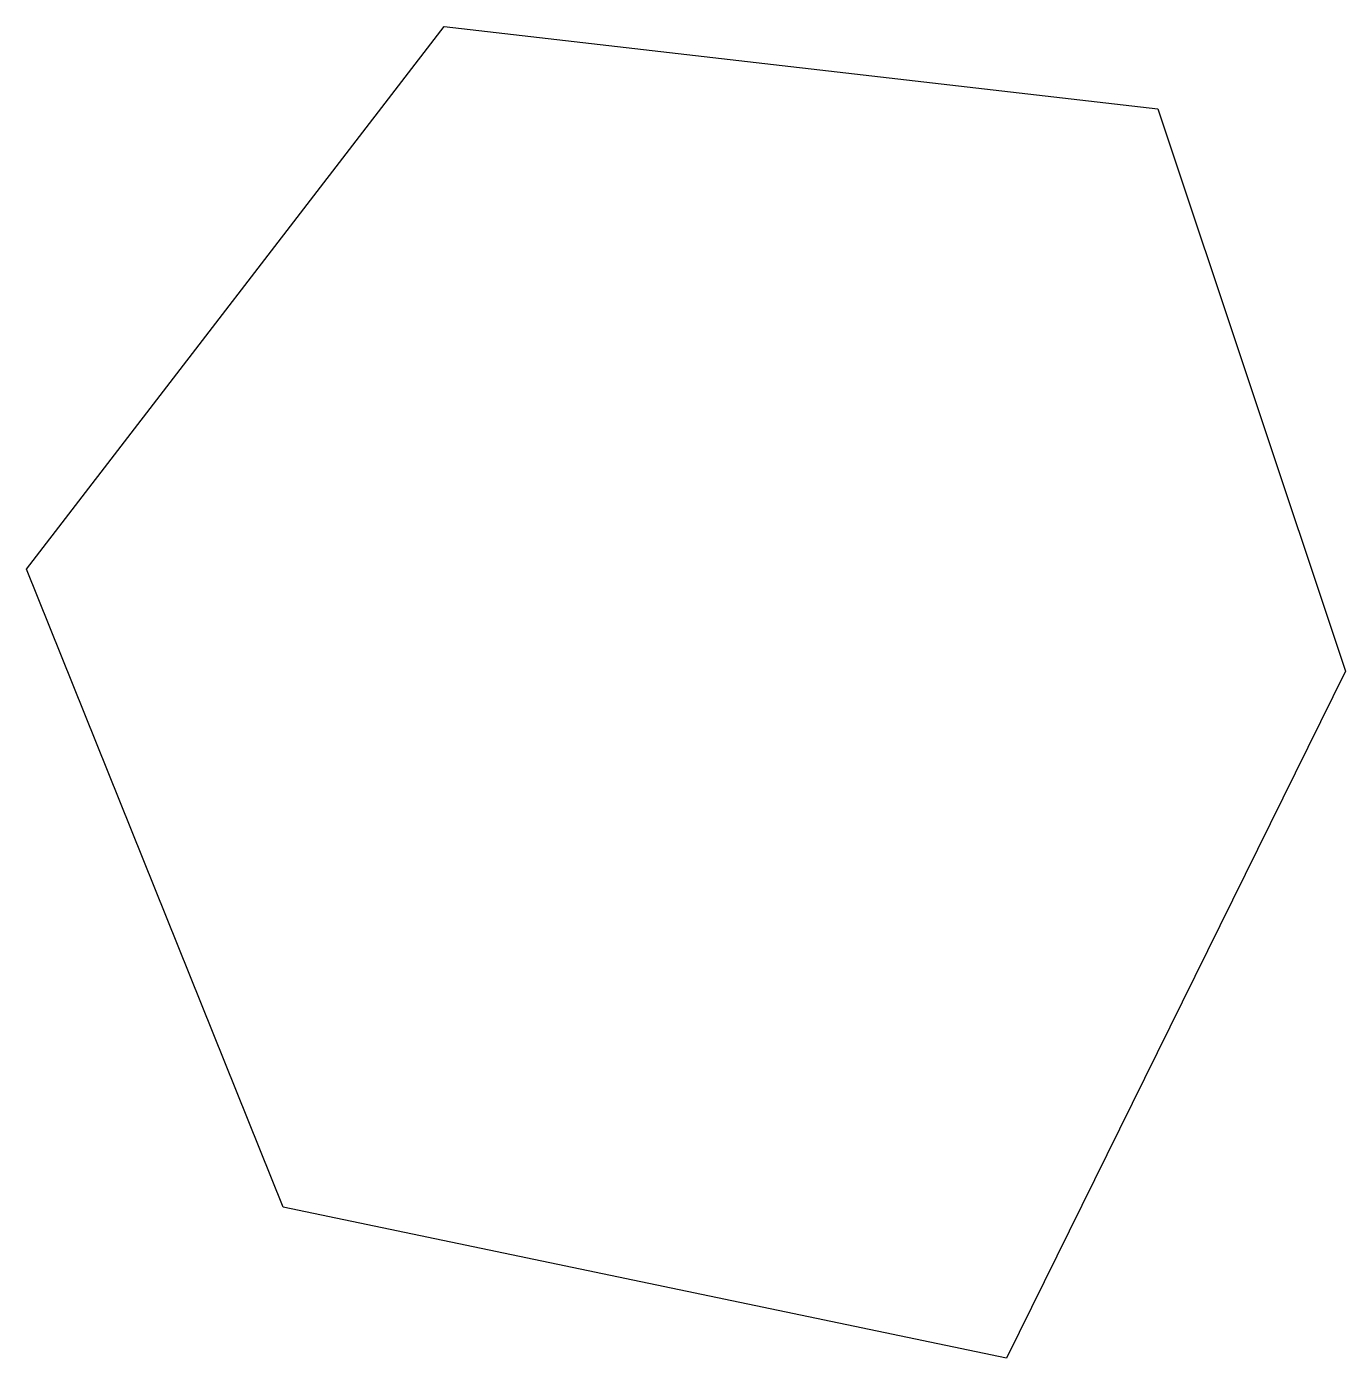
# Model space of a CAD drawing. Header units: millimetres. Extents: x 2104 to 3451, y 1013 to 2373.
import ezdxf

# ---------------------------------------------------------------- set-up
doc = ezdxf.new("R2010")
doc.units = ezdxf.units.MM

msp = doc.modelspace()

# ---------------------------------------------------------------- linework, layer by layer
for p, q in [((2104, 1818.7), (2530.7, 2372.7)), ((2530.7, 2372.7), (3259.8, 2288.8)), ((3259.8, 2288.8), (3451.3, 1714.7)), ((2366.1, 1167.4), (2104, 1818.7)), ((3451.3, 1714.7), (3105.2, 1013)), ((3105.2, 1013), (2366.1, 1167.4))]:
    msp.add_line(p, q)

doc.saveas('drawing.dxf')
